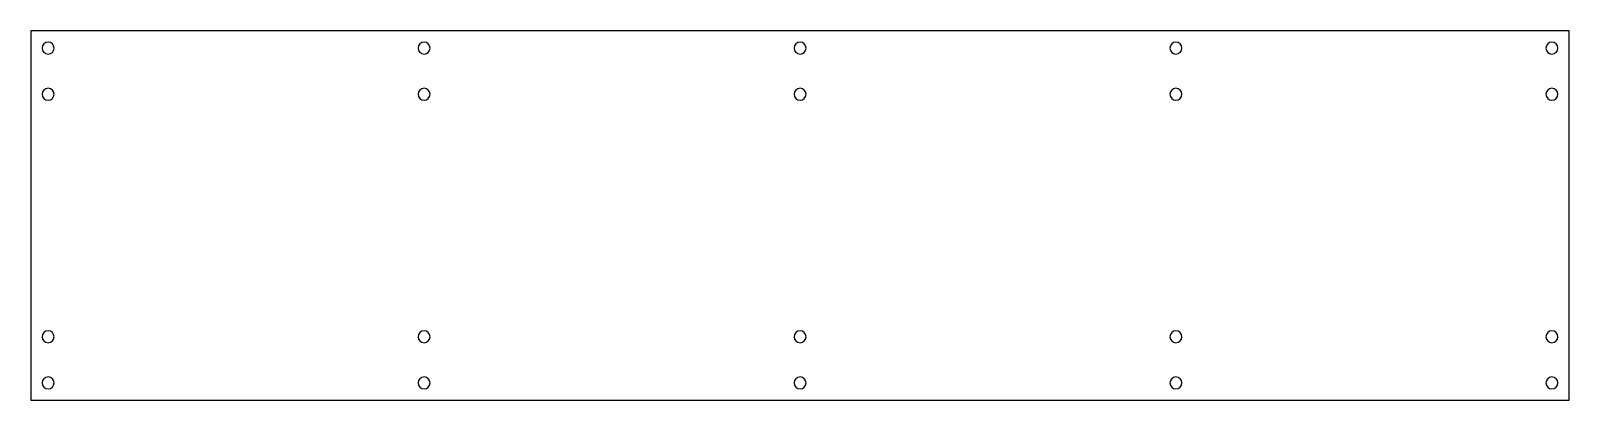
# Model space of a CAD drawing. Header units: millimetres. Extents: x -633 to 33, y 604 to 764.
import ezdxf

# ---------------------------------------------------------------- set-up
doc = ezdxf.new("R2010")
doc.units = ezdxf.units.MM
doc.layers.get('0').update_dxf_attribs({"linetype": 'CONTINUOUS'})

msp = doc.modelspace()

# ---------------------------------------------------------------- linework, layer by layer
for p, q in [((32.64, 764.2, 0), (-633.36, 764.2, 0)), ((-633.36, 764.2, 0), (-633.36, 604.2, 0)), ((32.64, 604.2, 0), (32.64, 764.2, 0)), ((-633.36, 604.2, 0), (32.64, 604.2, 0))]:
    msp.add_line(p, q)
at = {"extrusion": (5.05082e-29, 1.5999e-24, -1)}
for centre in [(625.86, 756.7, 0), (463.11, 756.7, 0), (300.36, 756.7, 0), (137.61, 756.7, 0), (-25.14, 756.7, 0), (625.86, 736.7, 0), (463.11, 736.7, 0), (300.36, 736.7, 0), (137.61, 736.7, 0), (-25.14, 736.7, 0), (625.86, 631.7, 0), (463.11, 631.7, 0), (300.36, 631.7, 0), (137.61, 631.7, 0), (-25.14, 631.7, 0), (625.86, 611.7, 0), (463.11, 611.7, 0), (300.36, 611.7, 0), (137.61, 611.7, 0), (-25.14, 611.7, 0)]:
    msp.add_circle(centre, 2.6, dxfattribs=at)

doc.saveas('drawing.dxf')
